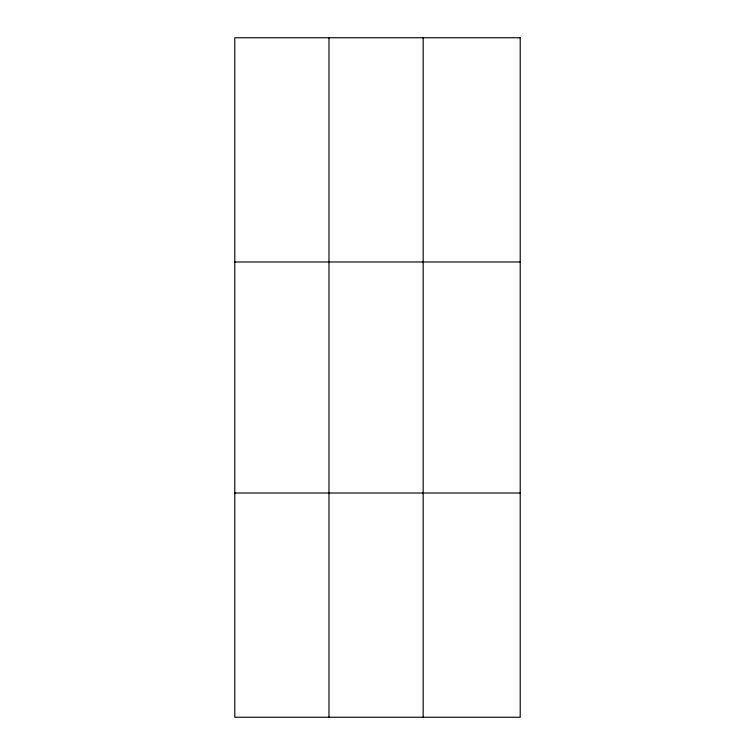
<?xml version="1.0" encoding="UTF-8"?>
<svg xmlns="http://www.w3.org/2000/svg" width="755" height="755" viewBox="0 0 755 755"><rect width="100%" height="100%" fill="white"/><g stroke="black" fill="none" stroke-linecap="round" stroke-linejoin="round"><path stroke-width="1.13" d="M328.982 717.25L328.982 37.75M423.168 717.25L423.168 37.75M234.786 261.985L520.214 261.985M234.786 493.015L520.214 493.015M520.214 37.75L520.214 717.25L234.786 717.25L234.786 37.75L520.214 37.75"/></g></svg>
